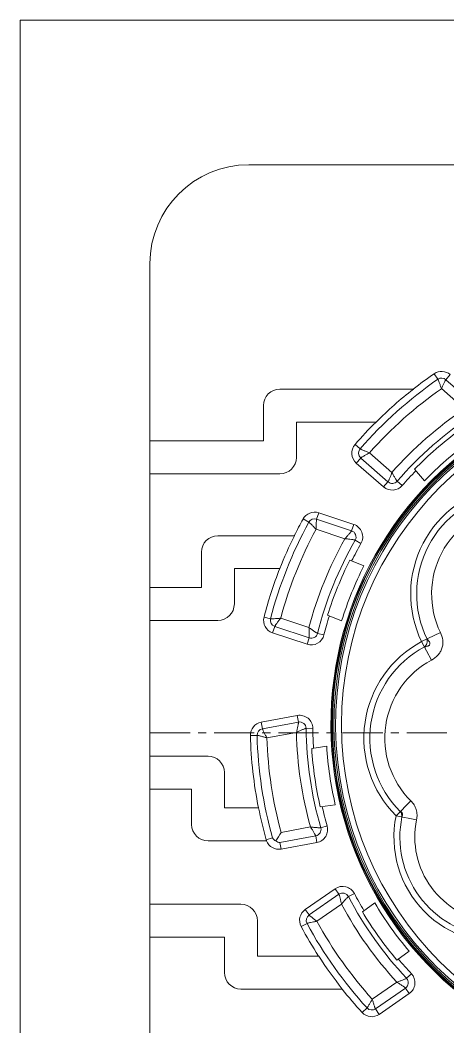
# Model space of a CAD drawing. Header units: millimetres. Extents: x 1815 to 2350, y 526 to 985.
# Drawn here: x 1814.5 to 1944.5, y 679.2 to 985 of the extents above; entities that cross this region are included whole.
import ezdxf

# ---------------------------------------------------------------- set-up
doc = ezdxf.new("R2010")
doc.units = ezdxf.units.MM
doc.header["$LTSCALE"] = 16.334999
doc.linetypes.add('CENTER', pattern=[0.6, 0.375, -0.075, 0.075, -0.075])
doc.layers.get('0').update_dxf_attribs({"lineweight": 18})

msp = doc.modelspace()

# ---------------------------------------------------------------- linework, layer by layer
at = {"color": 7, "linetype": 'Continuous'}
for p, q in [((2143.998, 941.071), (1883.998, 941.071)), ((1853.998, 911.071), (1853.998, 626.071)), ((1940.339, 877.613), (1941.495, 875.942)), ((1945.244, 877.336), (1943.908, 875.806)), ((1943.908, 875.806), (1952.485, 868.321)), ((1934.037, 872.934), (1893.476, 872.934)), ((1942.537, 873.081), (1949.574, 866.941)), ((1888.476, 867.934), (1888.476, 857.205)), ((1898.476, 852.205), (1898.476, 862.934)), ((1922.723, 862.934), (1898.476, 862.934)), ((1853.998, 857.205), (1888.476, 857.205)), ((1916.312, 856.125), (1917.844, 854.791)), ((1927.523, 847.656), (1920.719, 853.594)), ((1916.699, 850.485), (1918.035, 852.015)), ((1916.699, 850.485), (1924.987, 843.252)), ((1926.323, 844.783), (1918.035, 852.015)), ((1853.998, 847.205), (1893.476, 847.205)), ((1934.407, 848.59), (1937.438, 845.116)), ((1924.987, 843.252), (1926.323, 844.783)), ((1930.634, 843.64), (1929.102, 844.974)), ((1905.266, 835.359), (1904.628, 833.43)), ((1915.905, 831.838), (1905.266, 835.359)), ((1900.505, 833.489), (1902.285, 832.51)), ((1904.628, 833.43), (1915.266, 829.909)), ((1915.905, 831.838), (1915.266, 829.909)), ((1904.471, 830.37), (1913.204, 827.48)), ((1897.883, 828.405), (1874.629, 828.405)), ((1918.118, 826.051), (1916.356, 827.061)), ((1869.629, 823.405), (1869.629, 812.676)), ((1919, 819.232), (1914.726, 820.961)), ((1879.629, 807.676), (1879.629, 818.405)), ((1893.46, 818.405), (1879.629, 818.405)), ((1853.998, 812.676), (1869.629, 812.676)), ((1907.972, 804.276), (1912.246, 802.546)), ((1853.998, 802.676), (1874.629, 802.676)), ((1888.655, 803.716), (1890.62, 803.204)), ((1902.3, 800.512), (1893.711, 803.354)), ((1891.269, 798.911), (1891.907, 800.839)), ((1891.269, 798.911), (1901.736, 795.447)), ((1902.374, 797.375), (1891.907, 800.839)), ((1906.87, 798.26), (1904.901, 798.76)), ((1942.273, 798.997), (1936.548, 796.236)), ((1901.736, 795.447), (1902.374, 797.375)), ((1936.548, 796.236), (1939.557, 790.638)), ((1898.749, 773.804), (1887.784, 771.766)), ((1898.749, 773.804), (1899.12, 771.807)), ((1887.784, 771.766), (1888.155, 769.769)), ((1888.155, 769.769), (1899.12, 771.807)), ((1884.516, 767.731), (1886.547, 767.783)), ((1889.515, 767.017), (1898.504, 768.687)), ((1903.479, 769.913), (1901.448, 769.892)), ((1907.692, 764.501), (1903.131, 763.828)), ((1853.998, 761.467), (1871.629, 761.467)), ((1876.629, 745.737), (1876.629, 756.467)), ((1853.998, 751.467), (1866.629, 751.467)), ((1866.629, 751.467), (1866.629, 740.737)), ((1905.755, 746.021), (1910.317, 746.693)), ((1933.273, 747.881), (1928.785, 743.38)), ((1887.002, 745.737), (1876.629, 745.737)), ((1928.785, 743.38), (1935.013, 742.108)), ((1902.748, 739.951), (1893.849, 738.297)), ((1907.845, 740.295), (1905.893, 739.729)), ((1904.362, 737.246), (1893.5, 735.227)), ((1904.734, 735.248), (1904.362, 737.246)), ((1871.629, 735.737), (1889.431, 735.737)), ((1889.314, 736.089), (1891.245, 736.631)), ((1893.871, 733.23), (1893.5, 735.227)), ((1893.871, 733.23), (1904.734, 735.248)), ((1910.275, 721.203), (1901.174, 714.888)), ((1902.332, 713.219), (1911.433, 719.534)), ((1910.275, 721.203), (1911.433, 719.534)), ((1916.099, 719.774), (1914.299, 718.831)), ((1853.998, 716.467), (1881.629, 716.467)), ((1904.742, 711.295), (1912.198, 716.469)), ((1918.551, 714.204), (1922.308, 716.877)), ((1901.174, 714.888), (1902.332, 713.219)), ((1886.629, 700.737), (1886.629, 711.467)), ((1899.932, 709.707), (1901.721, 710.669)), ((1853.998, 706.467), (1876.629, 706.467)), ((1876.629, 706.467), (1876.629, 695.737)), ((1905.264, 700.737), (1886.629, 700.737)), ((1928.986, 699.538), (1932.743, 702.211)), ((1933.444, 695.395), (1931.964, 694.005)), ((1929.024, 692.812), (1921.55, 687.626)), ((1931.651, 691.039), (1922.523, 684.706)), ((1932.809, 689.37), (1931.651, 691.039)), ((1881.629, 690.737), (1912.429, 690.737)), ((1923.681, 683.037), (1932.809, 689.37)), ((1918.45, 683.622), (1919.949, 684.994)), ((1923.681, 683.037), (1922.523, 684.706))]:
    msp.add_line(p, q, dxfattribs=at)
at = {"color": 1, "linetype": 'CENTER', "ltscale": 1.990327}
msp.add_line((1853.998, 768.571), (2173.998, 768.571), dxfattribs=at)
msp.add_lwpolyline([(1814.53, 985.004), (2350.15, 985.004), (2350.15, 526.309), (1814.53, 526.309)], close=True)
at = {"color": 7, "linetype": 'Continuous'}
msp.add_circle((2013.998, 771.071), 101.783, dxfattribs=at)
for centre, radius, start, end in [((1883.998, 911.071), 30, 90, 180), ((2013.998, 771.071), 129.525, 124.65852, 128.14658), ((1942.614, 874.323), 4, 48.89045, 124.65852), ((2013.998, 771.071), 104.542, 91.10143, 88.88734), ((2013.998, 771.071), 104.092, 91.10644, 88.8863), ((2013.998, 771.071), 103.581, 91.11024, 88.88976), ((2013.998, 771.071), 127.494, 124.65852, 138.95434), ((1942.614, 874.323), 1.969, 48.89045, 124.65852), ((1893.476, 867.934), 5, 90, 180), ((2013.998, 771.071), 124.539, 125.01235, 138.50129), ((2013.998, 771.071), 129.499, 128.13167, 134.81609), ((2013.998, 771.071), 115.511, 123.90116, 138.47087), ((2013.998, 771.071), 105.025, 119.07017, 245.56422), ((2013.998, 771.071), 104.725, 119.08004, 61.11754), ((2013.998, 771.071), 129.525, 134.82786, 138.95434), ((2013.998, 771.071), 112.556, 123.25825, 138.96048), ((2013.998, 771.071), 111.104, 126.46301, 135.75572), ((2013.998, 771.071), 106.509, 126.26209, 135.95664), ((1919.329, 853.499), 4, 138.95434, 228.89045), ((1919.329, 853.499), 1.969, 138.95434, 228.89045), ((1893.476, 852.205), 5, 270, 0), ((2013.998, 771.071), 110.525, 135.78011, 138.96048), ((1927.617, 846.266), 1.969, 228.89045, 318.96048), ((1927.617, 846.266), 4, 228.89045, 318.96048), ((1966.448, 810.729), 33.227, 98.85037, 205.85862), ((1966.448, 810.729), 31.411, 98.83467, 205.88695), ((1904.01, 831.561), 4, 71.6897, 151.19079), ((1966.448, 810.729), 26.871, 98.83456, 205.88698), ((2013.998, 771.071), 127.494, 151.19079, 165.40197), ((2013.998, 771.071), 129.525, 151.19079, 153.72713), ((1904.01, 831.561), 1.969, 71.6897, 151.19079), ((1914.648, 828.041), 4, 330.1692, 71.6897), ((2013.998, 771.071), 124.539, 151.56867, 164.97686), ((1914.648, 828.041), 1.969, 330.1692, 71.6897), ((1874.629, 823.405), 5, 90, 180), ((2013.998, 771.071), 129.499, 153.72135, 158.56065), ((2013.998, 771.071), 115.511, 150.76681, 165.23418), ((2013.998, 771.071), 112.556, 150.1692, 165.7591), ((2013.998, 771.071), 110.525, 150.1692, 153.29341), ((2013.998, 771.071), 111.104, 153.31779, 162.61051), ((2013.998, 771.071), 129.525, 158.56524, 165.40197), ((2013.998, 771.071), 106.509, 153.11688, 162.81143), ((1874.629, 807.676), 5, 270, 0), ((1892.525, 802.708), 4, 165.40197, 251.6897), ((1892.525, 802.708), 1.969, 165.40197, 251.6897), ((2013.998, 771.071), 110.525, 162.63489, 165.7591), ((1902.993, 799.244), 4, 251.6897, 345.7591), ((1902.993, 799.244), 1.969, 251.6897, 345.7591), ((1952.219, 766.937), 33.227, 118.14125, 225.14951), ((1952.219, 766.937), 31.411, 118.11305, 225.16544), ((1952.219, 766.937), 26.871, 118.11302, 225.16545), ((1899.48, 769.871), 4, 0.60036, 100.52746), ((1888.515, 767.834), 4, 100.52746, 181.47796), ((1899.48, 769.871), 1.969, 0.60036, 100.52746), ((2013.998, 771.071), 129.525, 181.47796, 191.2792), ((1888.515, 767.834), 1.969, 100.52746, 181.47796), ((2013.998, 771.071), 127.494, 181.47796, 195.67237), ((2013.998, 771.071), 115.511, 181.18253, 195.62814), ((2013.998, 771.071), 112.556, 180.60036, 196.16806), ((2013.998, 771.071), 110.525, 180.60036, 183.71347), ((2013.998, 771.071), 124.539, 181.86553, 195.25794), ((2013.998, 771.071), 106.509, 183.53694, 193.23148), ((1871.629, 756.467), 5, 0, 90), ((2013.998, 771.071), 111.104, 183.73785, 193.03057), ((2013.998, 771.071), 110.525, 193.05495, 196.16806), ((2013.998, 771.071), 129.499, 191.28153, 195.67237), ((1960.348, 736.893), 32.222, 168.3853, 280.33731), ((1960.348, 736.893), 30.406, 168.3853, 264.22844), ((1871.629, 740.737), 5, 180, 270), ((1904.003, 739.181), 4, 280.52746, 16.16806), ((1960.348, 736.893), 25.866, 168.36888, 264.2005), ((2210.476, 539.634), 373.79, 147.89442, 148.36173), ((1904.003, 739.181), 1.969, 280.52746, 16.16806), ((1893.14, 737.162), 3.974, 195.67237, 201.01515), ((1893.14, 737.162), 4, 200.86968, 280.52746), ((1912.556, 717.917), 4, 27.6537, 124.75705), ((1912.556, 717.917), 1.969, 27.6537, 124.75705), ((2013.998, 771.071), 112.556, 207.6537, 223.21154), ((2013.998, 771.071), 110.525, 207.6537, 210.76188), ((1881.629, 711.467), 5, 0, 90), ((2013.998, 771.071), 115.511, 208.20756, 222.64416), ((2013.998, 771.071), 106.509, 210.58535, 220.27989), ((1903.454, 711.602), 4, 124.75705, 208.27898), ((1903.454, 711.602), 1.969, 124.75705, 208.27898), ((2013.998, 771.071), 111.104, 210.78626, 220.07898), ((2013.998, 771.071), 129.525, 208.27898, 212.88901), ((2013.998, 771.071), 127.494, 208.27898, 222.46593), ((2013.998, 771.071), 124.539, 208.68384, 222.06989), ((2013.998, 771.071), 129.499, 212.89658, 218.34135), ((2013.998, 771.071), 110.525, 220.10336, 223.21154), ((1881.629, 695.737), 5, 180, 270), ((1930.529, 692.657), 4, 304.75705, 43.21154), ((1930.529, 692.657), 1.969, 304.75705, 43.21154), ((2013.998, 771.071), 129.525, 218.3321, 222.46593), ((1921.401, 686.323), 1.969, 222.46593, 304.75705), ((1921.401, 686.323), 4, 222.46593, 304.75705)]:
    msp.add_arc(centre, radius, start, end, dxfattribs=at)
for points, knots in [([(1941.495, 875.942), (1941.52, 875.903), (1941.574, 875.791), (1941.711, 875.46), (1941.924, 874.875), (1942.227, 874.033), (1942.441, 873.407), (1942.545, 873.073)], [0, 0, 0, 0, 0.1399627, 0.3719434, 1.0739365, 2.0071161, 3.0568906, 3.0568906, 3.0568906, 3.0568906]), ([(1942.546, 873.073), (1942.685, 873.394), (1942.966, 873.993), (1943.313, 874.702), (1943.558, 875.188), (1943.701, 875.465), (1943.812, 875.665), (1943.878, 875.77), (1943.908, 875.806)], [0, 0, 0, 0, 1.0495286, 1.9823886, 2.3688351, 2.6839002, 2.9157251, 3.0556159, 3.0556159, 3.0556159, 3.0556159]), ([(1920.723, 853.592), (1920.388, 853.709), (1919.761, 853.952), (1919.014, 854.253), (1918.5, 854.47), (1918.205, 854.596), (1917.994, 854.699), (1917.881, 854.761), (1917.844, 854.791)], [0, 0, 0, 0, 1.0646598, 2.0170305, 2.414388, 2.7395678, 2.9785716, 3.121606, 3.121606, 3.121606, 3.121606]), ([(1918.035, 852.015), (1918.066, 852.051), (1918.169, 852.128), (1918.365, 852.258), (1918.638, 852.425), (1919.118, 852.71), (1919.816, 853.109), (1920.406, 853.432), (1920.723, 853.591)], [0, 0, 0, 0, 0.1428557, 0.3817497, 0.7064908, 1.103428, 2.0553028, 3.1195715, 3.1195715, 3.1195715, 3.1195715]), ([(1927.524, 847.656), (1927.408, 847.321), (1927.166, 846.694), (1926.864, 845.949), (1926.646, 845.436), (1926.519, 845.142), (1926.415, 844.932), (1926.353, 844.819), (1926.323, 844.783)], [0, 0, 0, 0, 1.0637004, 2.0148484, 2.4115377, 2.7360944, 2.9746415, 3.1174829, 3.1174829, 3.1174829, 3.1174829]), ([(1929.102, 844.974), (1929.066, 845.005), (1928.989, 845.107), (1928.858, 845.302), (1928.691, 845.575), (1928.405, 846.052), (1928.005, 846.749), (1927.683, 847.339), (1927.525, 847.656)], [0, 0, 0, 0, 0.1426551, 0.3810659, 0.7051542, 1.101393, 2.0520041, 3.1152806, 3.1152806, 3.1152806, 3.1152806]), ([(1902.285, 832.51), (1902.325, 832.486), (1902.423, 832.408), (1902.692, 832.168), (1903.139, 831.73), (1903.778, 831.098), (1904.242, 830.624), (1904.48, 830.366)], [0, 0, 0, 0, 0.1406341, 0.3741736, 1.0807083, 2.0181706, 3.0712553, 3.0712553, 3.0712553, 3.0712553]), ([(1904.482, 830.366), (1904.479, 830.717), (1904.494, 831.381), (1904.524, 832.173), (1904.554, 832.72), (1904.573, 833.032), (1904.595, 833.261), (1904.614, 833.385), (1904.628, 833.43)], [0, 0, 0, 0, 1.0528046, 1.9899046, 2.3786823, 2.695887, 2.9292653, 3.0698087, 3.0698087, 3.0698087, 3.0698087]), ([(1915.266, 829.909), (1915.25, 829.863), (1915.176, 829.753), (1915.035, 829.556), (1914.821, 829.303), (1914.452, 828.864), (1913.911, 828.246), (1913.45, 827.739), (1913.197, 827.482)], [0, 0, 0, 0, 0.1466611, 0.393504, 0.730098, 1.1394747, 2.113108, 3.1944263, 3.1944263, 3.1944263, 3.1944263]), ([(1913.198, 827.481), (1913.558, 827.462), (1914.239, 827.397), (1915.054, 827.299), (1915.621, 827.219), (1915.948, 827.168), (1916.185, 827.12), (1916.313, 827.085), (1916.356, 827.061)], [0, 0, 0, 0, 1.0806884, 2.0535689, 2.4622266, 2.7979237, 3.0449605, 3.1912148, 3.1912148, 3.1912148, 3.1912148]), ([(1893.716, 803.354), (1893.364, 803.317), (1892.697, 803.268), (1891.898, 803.222), (1891.345, 803.197), (1891.027, 803.185), (1890.794, 803.186), (1890.667, 803.193), (1890.62, 803.204)], [0, 0, 0, 0, 1.0601668, 2.0067652, 2.4008969, 2.7230795, 2.9599627, 3.1020558, 3.1020558, 3.1020558, 3.1020558]), ([(1891.907, 800.839), (1891.922, 800.884), (1891.985, 800.995), (1892.111, 801.191), (1892.292, 801.452), (1892.613, 801.903), (1893.087, 802.547), (1893.493, 803.079), (1893.716, 803.352)], [0, 0, 0, 0, 0.1419533, 0.3786935, 0.7005022, 1.0942737, 2.0404287, 3.1002501, 3.1002501, 3.1002501, 3.1002501]), ([(1902.301, 800.512), (1902.332, 800.157), (1902.368, 799.482), (1902.396, 798.673), (1902.406, 798.111), (1902.41, 797.787), (1902.4, 797.551), (1902.388, 797.421), (1902.374, 797.375)], [0, 0, 0, 0, 1.0690959, 2.0271583, 2.4277334, 2.7559302, 2.9970243, 3.1410145, 3.1410145, 3.1410145, 3.1410145]), ([(1904.901, 798.76), (1904.854, 798.772), (1904.739, 798.831), (1904.535, 798.951), (1904.263, 799.126), (1903.795, 799.436), (1903.129, 799.896), (1902.582, 800.292), (1902.302, 800.512)], [0, 0, 0, 0, 0.1437471, 0.3847693, 0.7123963, 1.1124397, 2.0698986, 3.13851, 3.13851, 3.13851, 3.13851]), ([(1942.273, 798.997), (1942.629, 798.263), (1943.003, 797.065), (1943.029, 795.423), (1942.783, 794.211), (1942.269, 793.085), (1941.283, 791.772), (1940.276, 791.022), (1939.557, 790.638)], [0, 0, 0, 0, 2.4514542, 3.6810714, 4.9103093, 6.1395444, 7.3691613, 9.8206347, 9.8206347, 9.8206347, 9.8206347]), ([(1937.403, 794.638), (1937.569, 794.769), (1937.867, 795.103), (1938.174, 795.708), (1938.282, 796.378), (1938.236, 796.823), (1938.179, 797.027)], [0, 0, 0, 0, 0.6365059, 1.3252792, 2.0140518, 2.6505602, 2.6505602, 2.6505602, 2.6505602]), ([(1938.2, 797.02), (1938.305, 796.917), (1938.513, 796.703), (1938.799, 796.35), (1938.997, 796.008), (1939.084, 795.687), (1939.061, 795.419), (1938.922, 795.19), (1938.725, 795.029), (1938.512, 794.915), (1938.226, 794.802), (1937.863, 794.704), (1937.569, 794.652), (1937.424, 794.632)], [0, 0, 0, 0, 0.4428422, 0.8946939, 1.3652575, 1.6163969, 1.8831179, 2.1483942, 2.3996876, 2.6384423, 2.8704712, 3.3226369, 3.7654388, 3.7654388, 3.7654388, 3.7654388]), ([(1899.12, 771.807), (1899.128, 771.759), (1899.117, 771.627), (1899.09, 771.387), (1899.029, 771.063), (1898.923, 770.503), (1898.756, 769.702), (1898.604, 769.036), (1898.511, 768.689)], [0, 0, 0, 0, 0.1460217, 0.3915101, 0.7261005, 1.1333998, 2.1033664, 3.1817977, 3.1817977, 3.1817977, 3.1817977]), ([(1886.547, 767.783), (1886.594, 767.783), (1886.718, 767.764), (1886.944, 767.718), (1887.25, 767.642), (1887.782, 767.508), (1888.55, 767.302), (1889.19, 767.123), (1889.525, 767.018)], [0, 0, 0, 0, 0.1409167, 0.3751095, 0.6935185, 1.0835624, 2.0228119, 3.0772774, 3.0772774, 3.0772774, 3.0772774]), ([(1889.526, 767.019), (1889.351, 767.324), (1889.04, 767.911), (1888.679, 768.618), (1888.437, 769.111), (1888.301, 769.394), (1888.209, 769.605), (1888.164, 769.723), (1888.155, 769.769)], [0, 0, 0, 0, 1.0541808, 1.9930597, 2.3828168, 2.7009222, 2.9349563, 3.0757749, 3.0757749, 3.0757749, 3.0757749]), ([(1898.512, 768.688), (1898.833, 768.849), (1899.454, 769.131), (1900.207, 769.451), (1900.736, 769.663), (1901.043, 769.781), (1901.272, 769.857), (1901.399, 769.891), (1901.448, 769.892)], [0, 0, 0, 0, 1.0778362, 2.0470849, 2.4537082, 2.7874925, 3.033097, 3.1787545, 3.1787545, 3.1787545, 3.1787545]), ([(1933.273, 747.881), (1933.644, 747.513), (1934.306, 746.687), (1934.955, 745.239), (1935.212, 743.674), (1935.118, 742.62), (1935.013, 742.108)], [0, 0, 0, 0, 1.572301, 3.1444834, 4.7164791, 6.288862, 6.288862, 6.288862, 6.288862]), ([(1930.561, 743.015), (1930.592, 743.307), (1930.53, 743.906), (1930.251, 744.44), (1930.064, 744.666)], [0, 0, 0, 0, 0.8827751, 1.7655494, 1.7655494, 1.7655494, 1.7655494]), ([(1930.081, 744.67), (1930.219, 744.596), (1930.496, 744.416), (1930.791, 743.984), (1930.784, 743.461), (1930.652, 743.159), (1930.578, 743.021)], [0, 0, 0, 0, 0.4725741, 0.9861961, 1.4995, 1.9717416, 1.9717416, 1.9717416, 1.9717416]), ([(1902.757, 739.952), (1902.959, 739.658), (1903.322, 739.086), (1903.744, 738.393), (1904.029, 737.906), (1904.193, 737.625), (1904.299, 737.412), (1904.352, 737.293), (1904.362, 737.246)], [0, 0, 0, 0, 1.0714205, 2.032454, 2.4347035, 2.7644803, 3.0066702, 3.1511612, 3.1511612, 3.1511612, 3.1511612]), ([(1905.893, 739.729), (1905.847, 739.716), (1905.717, 739.709), (1905.479, 739.711), (1905.155, 739.728), (1904.593, 739.763), (1903.784, 739.83), (1903.111, 739.902), (1902.758, 739.953)], [0, 0, 0, 0, 0.14422, 0.3863743, 0.7155292, 1.1172097, 2.0776078, 3.1485141, 3.1485141, 3.1485141, 3.1485141]), ([(1892.239, 735.708), (1892.02, 735.8), (1891.627, 736.059), (1891.347, 736.434), (1891.245, 736.631)], [0, 0, 0, 0, 0.7156339, 1.3822843, 1.3822843, 1.3822843, 1.3822843]), ([(1893.5, 735.227), (1893.28, 735.233), (1892.823, 735.318), (1892.418, 735.554), (1892.239, 735.708)], [0, 0, 0, 0, 0.6622378, 1.3740472, 1.3740472, 1.3740472, 1.3740472]), ([(1911.433, 719.534), (1911.46, 719.494), (1911.506, 719.372), (1911.582, 719.145), (1911.664, 718.829), (1911.805, 718.281), (1911.994, 717.489), (1912.14, 716.825), (1912.204, 716.473)], [0, 0, 0, 0, 0.1449842, 0.3882464, 0.7195782, 1.1234674, 2.0874051, 3.1611013, 3.1611013, 3.1611013, 3.1611013]), ([(1912.205, 716.473), (1912.422, 716.757), (1912.855, 717.281), (1913.388, 717.895), (1913.767, 718.315), (1913.989, 718.554), (1914.158, 718.722), (1914.257, 718.808), (1914.299, 718.831)], [0, 0, 0, 0, 1.0731569, 2.0364334, 2.4397189, 2.7703741, 3.0136451, 3.1583295, 3.1583295, 3.1583295, 3.1583295]), ([(1904.743, 711.296), (1904.455, 711.499), (1903.923, 711.9), (1903.295, 712.391), (1902.867, 712.738), (1902.623, 712.938), (1902.45, 713.092), (1902.359, 713.181), (1902.332, 713.219)], [0, 0, 0, 0, 1.0567788, 1.999012, 2.3906184, 2.7104276, 2.9457043, 3.0870444, 3.0870444, 3.0870444, 3.0870444]), ([(1901.721, 710.669), (1901.763, 710.691), (1901.883, 710.729), (1902.108, 710.787), (1902.417, 710.854), (1902.956, 710.968), (1903.739, 711.122), (1904.394, 711.242), (1904.743, 711.295)], [0, 0, 0, 0, 0.1414565, 0.3768886, 0.6970328, 1.0889598, 2.0315993, 3.0886921, 3.0886921, 3.0886921, 3.0886921]), ([(1931.964, 694.005), (1931.928, 693.972), (1931.814, 693.907), (1931.598, 693.803), (1931.297, 693.674), (1930.773, 693.456), (1930.013, 693.16), (1929.373, 692.928), (1929.032, 692.819)], [0, 0, 0, 0, 0.1451385, 0.3894935, 0.7216073, 1.1264501, 2.0925145, 3.1678542, 3.1678542, 3.1678542, 3.1678542]), ([(1929.032, 692.818), (1929.341, 692.637), (1929.916, 692.272), (1930.597, 691.822), (1931.065, 691.5), (1931.335, 691.314), (1931.523, 691.164), (1931.623, 691.079), (1931.651, 691.039)], [0, 0, 0, 0, 1.0759044, 2.0426563, 2.4481362, 2.780983, 3.025284, 3.1707507, 3.1707507, 3.1707507, 3.1707507]), ([(1921.549, 687.626), (1921.382, 687.316), (1921.049, 686.74), (1920.643, 686.055), (1920.355, 685.586), (1920.189, 685.318), (1920.059, 685.127), (1919.983, 685.026), (1919.949, 684.994)], [0, 0, 0, 0, 1.0558082, 1.9967911, 2.3877972, 2.7070923, 2.9419189, 3.0831108, 3.0831108, 3.0831108, 3.0831108]), ([(1922.523, 684.706), (1922.497, 684.744), (1922.445, 684.859), (1922.361, 685.075), (1922.257, 685.372), (1922.08, 685.893), (1921.835, 686.65), (1921.641, 687.286), (1921.55, 687.626)], [0, 0, 0, 0, 0.1410845, 0.3757534, 0.6947291, 1.0854311, 2.0260246, 3.0815328, 3.0815328, 3.0815328, 3.0815328])]:
    msp.add_open_spline(points, degree=3, knots=knots, dxfattribs=at)

doc.saveas('drawing.dxf')
